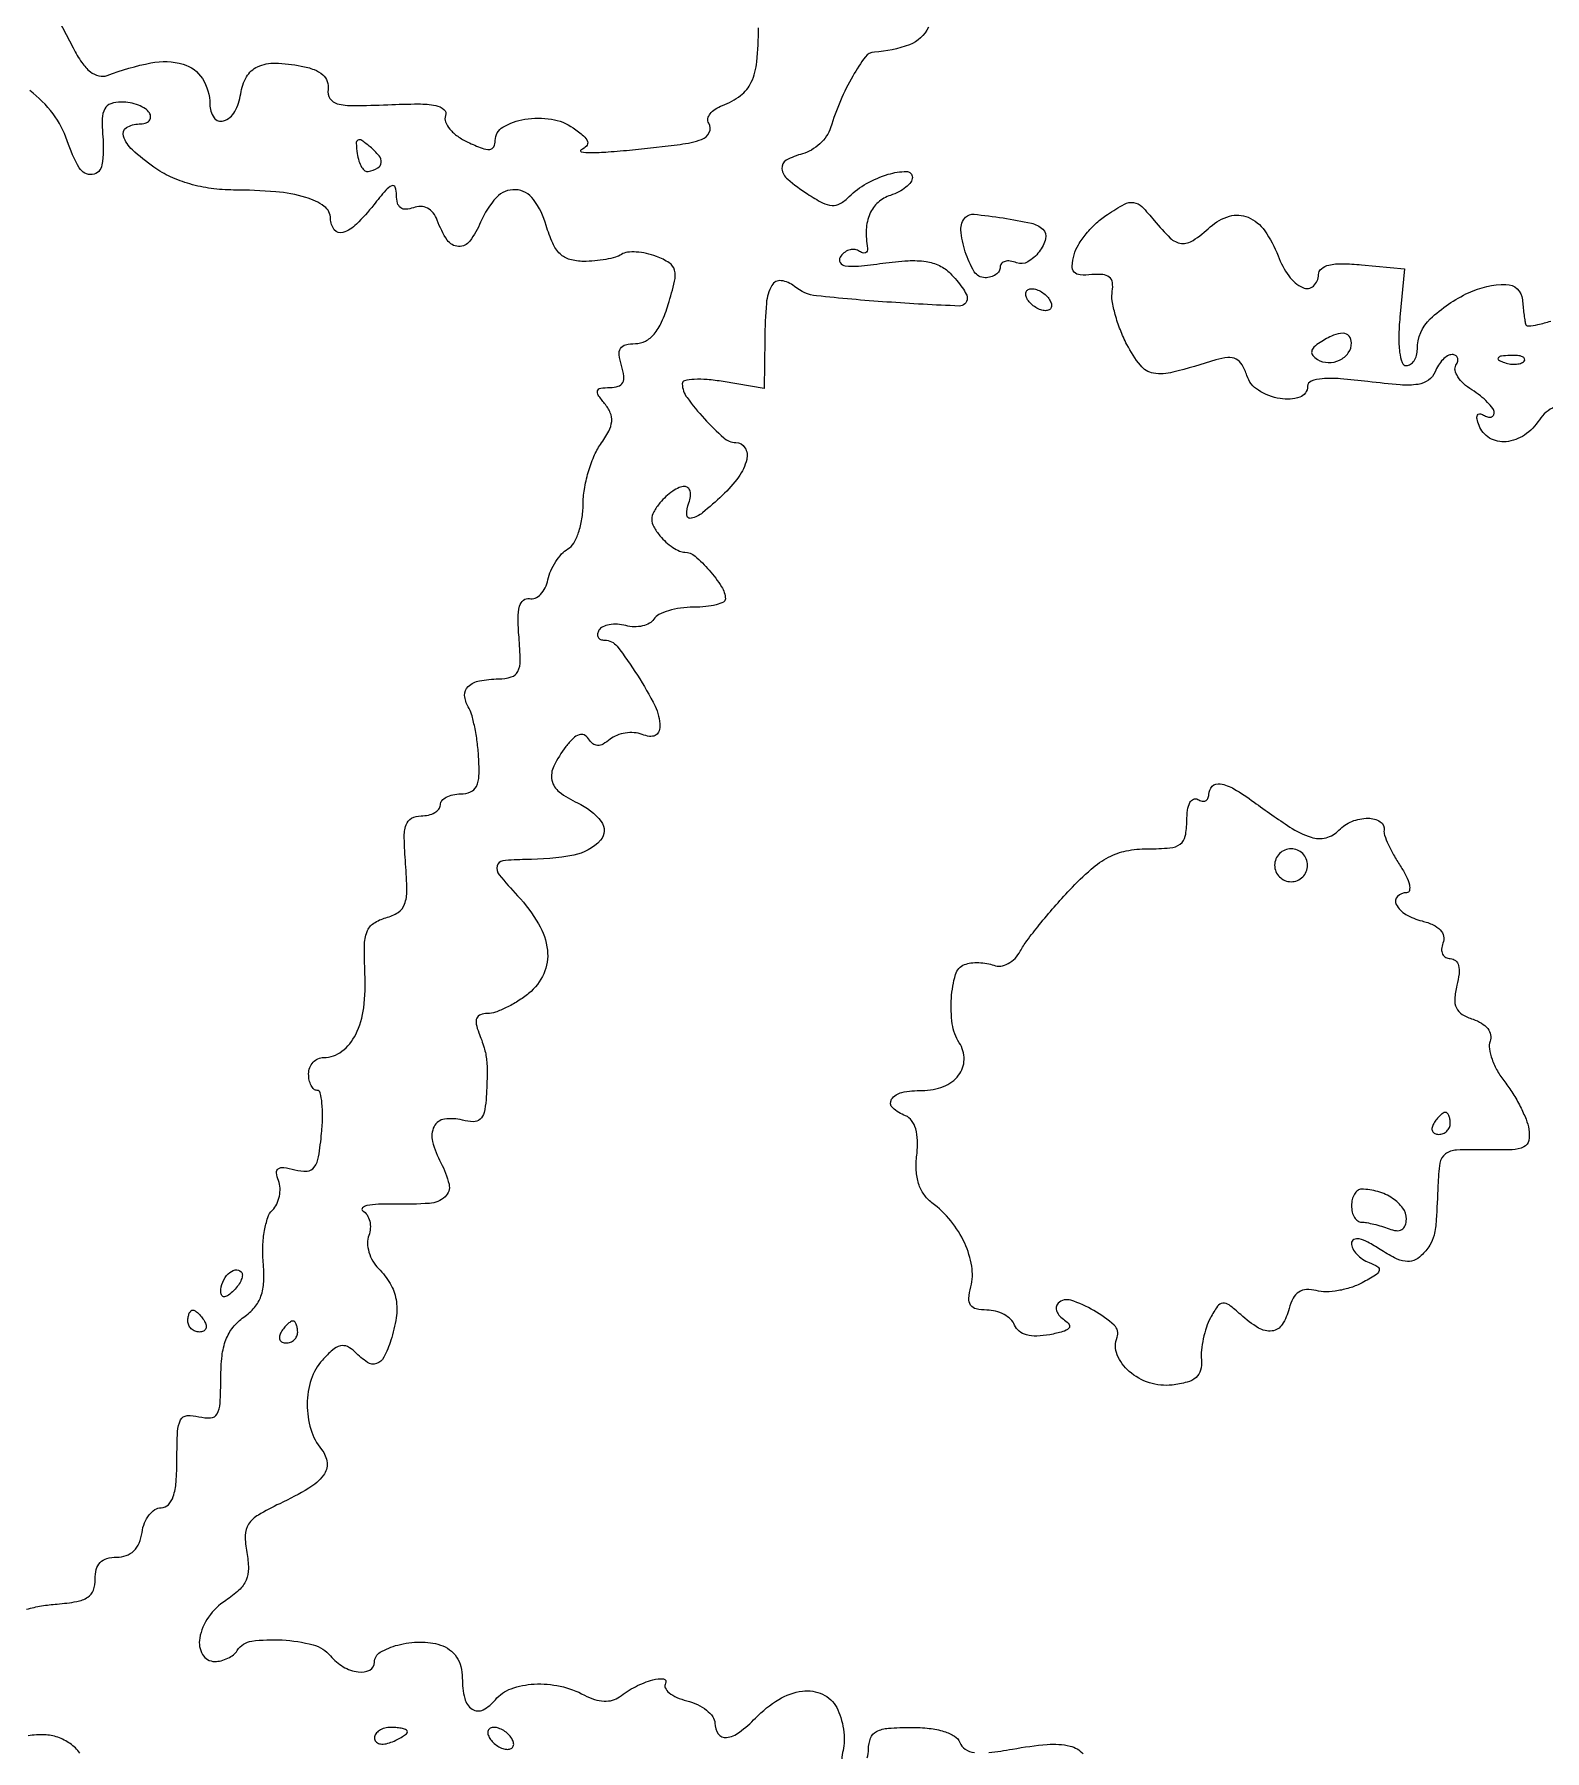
# Model space of a CAD drawing. Extents: x 0 to 4160, y 0 to 3120.
# Drawn here: x 178 to 315.6, y 2323.9 to 2480.2 of the extents above; entities that cross this region are included whole.
import ezdxf

# ---------------------------------------------------------------- set-up
doc = ezdxf.new("R2010")
doc.units = 0

msp = doc.modelspace()

# ---------------------------------------------------------------- linework, layer by layer
for points in [[(4159.499279, 606.274193, 0.000001), (4159.667734, 974.478125, 0.000057)], [(757.647081, 3119.740147, 0.000002), (520.492565, 3119.487217, 0.4139)], [(1964.75, 0.149832, 0.000016), (2717.930904, 0.232101, 0.000028), (3351.473438, 0.357111)], [(179.942729, 2482.01143), (181.538958, 2478.924664, 0.031103), (182.334321, 2477.596096, 0.073535), (183.117518, 2476.752733, 0.110308), (183.891907, 2476.37307, 0.151779), (184.660494, 2476.423214, -0.043519), (188.637947, 2477.564465, -0.11724), (191.557263, 2477.444776, -0.185195), (193.324079, 2476.127567, -0.141922), (194, 2473.794222, 0.151688), (194.379524, 2472.572003, 0.335465), (195.253567, 2472.281095, 0.187125), (196.260838, 2473.122657, 0.08976), (196.808471, 2474.743777, -0.093945), (197.345285, 2476.290412, -0.156043), (198.355635, 2477.212566, -0.115581), (199.959662, 2477.537821, -0.039722), (202.329729, 2477.2773, -0.041729), (203.494069, 2476.952184, -0.091906), (204.283939, 2476.479786, -0.126966), (204.699323, 2475.867272, -0.126997), (204.766348, 2475.130298, 0.187008), (204.93623, 2474.324579, 0.188832), (205.603966, 2473.847895, 0.064208), (207.089533, 2473.671067, 0.008762), (210.221128, 2473.756548, -0.010162), (212.993295, 2473.824448, -0.048137), (214.573334, 2473.678617, -0.129546), (215.324497, 2473.319562, -0.316538), (215.470736, 2472.756548, 0.186881), (215.476691, 2472.189955, 0.079979), (215.872215, 2471.529561, 0.063365), (216.577492, 2470.879094, 0.046384), (217.499608, 2470.344085, 0.016484), (218.793908, 2469.796763, 0.106315), (219.49095, 2469.687658, 0.261336), (219.858583, 2469.922162, 0.123562), (220, 2470.485677, -0.265663), (220.701044, 2471.711977, -0.093211), (222.680937, 2472.42629, -0.078633), (225.12251, 2472.434646, -0.114874), (227.109723, 2471.635701, -0.023543), (228.042186, 2470.914861, -0.131968), (228.396786, 2470.400097, -0.276126), (228.314146, 2469.988263, -0.105216), (227.820148, 2469.632394, 0.743902), (227.840856, 2469.464878, 0.043154), (228.650293, 2469.398049, 0.017016), (230.282366, 2469.459948, 0.006899), (232.5, 2469.650548, 0.006509), (236.847128, 2470.141903, 0.052571), (238.799559, 2470.600318, 0.199913), (239.498729, 2471.226376, 0.255199), (239.45293, 2472.076161, -0.186344), (239.376161, 2472.486129, -0.118321), (239.576202, 2472.93541, -0.086035), (240.035314, 2473.358599, -0.054841), (240.686618, 2473.684121, 0.073232), (242.335573, 2474.585205, 0.122551), (243.324447, 2475.806586, 0.085564), (243.832318, 2477.670691, 0.022923), (243.984687, 2480.75, -0.016075)], [(259.468303, 2480.803746, -0.190346), (257.725218, 2479.21724, -0.077943), (254.538345, 2478.549157, 0.224275), (253.712712, 2478.10631, 0.028191), (252.569749, 2476.365047, 0.0304), (251.443958, 2474.113835, 0.027078), (250.549808, 2471.655061, -0.078872), (250.188281, 2470.91057, -0.053587), (249.56836, 2470.198825, -0.052884), (248.799608, 2469.62466, -0.070128), (247.994953, 2469.288429, 0.062377), (246.507112, 2468.693528, 0.305958), (246.116422, 2467.928209, 0.190711), (246.641689, 2466.963776, 0.028794), (248.442919, 2465.629358, 0.023083), (249.8063, 2464.823405, 0.106089), (250.684689, 2464.5743, 0.150526), (251.42343, 2464.75028, 0.063267), (252.239559, 2465.382416, -0.069507), (253.813845, 2466.570788, -0.053176), (255.801631, 2467.414876, -0.068861), (257.446965, 2467.676696, -0.420172), (258, 2467.134775, -0.162178), (257.857103, 2466.705805, -0.060682), (257.4125, 2466.24206, -0.051981), (256.765289, 2465.816746, -0.042572), (256, 2465.5, 0.105812), (254.876109, 2464.859228, 0.108507), (254.12508, 2463.819631, 0.091145), (253.797196, 2462.404375, 0.054522), (253.906356, 2460.67567, -0.132215), (253.882268, 2460.411433, -0.23861), (253.726758, 2460.266988, -0.153269), (253.450582, 2460.273647, -0.056384), (253.093875, 2460.441982, 0.122038), (252.673571, 2460.576941, 0.100754), (252.205853, 2460.514362, 0.091293), (251.762074, 2460.262671, 0.079976), (251.412839, 2459.85897, 0.291785), (251.419662, 2459.379585, 0.215811), (251.879756, 2459.088779, 0.058101), (253.083754, 2459.061705, 0.010657), (255.297746, 2459.317224, -0.018922), (257.606636, 2459.545099, -0.052032), (259.239685, 2459.474124, -0.073974), (260.461787, 2459.102659, -0.08587), (261.454006, 2458.403137, -0.021711), (262.045832, 2457.757554, -0.025582), (262.545864, 2457.09625, -0.02576), (262.904555, 2456.504262, -0.12394), (263, 2456.125131, -0.42687), (262.262805, 2455.418986, -0.006408), (255.677429, 2455.787054, -0.009662), (249.274563, 2456.351791, -0.147411), (247.249249, 2457.208105, 0.141009), (246.055963, 2457.73037, 0.306448), (245.201862, 2457.304713, 0.107867), (244.700401, 2455.676869, 0.018394), (244.546691, 2452.418608), (244.5, 2447.9105), (240.75, 2448.543148, 0.020388), (239.314463, 2448.725518, 0.035205), (238.111335, 2448.743823, 0.042019), (237.252176, 2448.623487, 0.361444), (237.033269, 2448.337898, 0.149188), (237.470281, 2447.086086, 0.027068), (239.04742, 2445.160275, 0.02568), (240.810962, 2443.418684, 0.183981), (241.910293, 2443, -0.26549), (242.749409, 2442.520659, -0.197855), (242.903539, 2441.443438, -0.09466), (242.157953, 2439.84858, -0.047672), (240.685549, 2438.174314, -0.017), (238.890498, 2436.599325, -0.117641), (237.844722, 2436.091592, -0.479738), (237.437656, 2436.418643, -0.091695), (237.638374, 2437.5, 0.056964), (237.786614, 2438.074316, 0.101587), (237.755684, 2438.559375, 0.148022), (237.556127, 2438.877625, 0.181148), (237.229434, 2439, 0.109743), (236.765063, 2438.896835, 0.038776), (236.168413, 2438.559375, 0.036243), (235.54904, 2438.073994, 0.035244), (235, 2437.5, 0.045289), (234.430919, 2436.672106, 0.128626), (234.255111, 2436, 0.128626), (234.430919, 2435.327894, 0.045289), (235, 2434.5, 0.036354), (235.55147, 2433.92602, 0.03682), (236.178039, 2433.440625, 0.03939), (236.784908, 2433.103737, 0.107418), (237.262202, 2433, -0.180368), (238.196943, 2432.651466, -0.034982), (239.495108, 2431.357614, -0.036497), (240.614136, 2429.867639, -0.132982), (240.968197, 2428.75, -0.302309), (240.792481, 2428.460008, -0.046676), (240.126744, 2428.220313, -0.039004), (239.183881, 2428.054246, -0.024098), (238.059017, 2428, 0.034061), (236.883975, 2427.919861, 0.039043), (235.784584, 2427.680659, 0.042726), (234.904472, 2427.331492, 0.139428), (234.446158, 2426.912882, -0.127969), (234.049257, 2426.533626, -0.070112), (233.417591, 2426.289993, -0.062485), (232.659422, 2426.211384, -0.058638), (231.888137, 2426.319002, 0.048966), (231.125111, 2426.440514, 0.056882), (230.391543, 2426.401178, 0.065833), (229.794035, 2426.217206, 0.147827), (229.441979, 2425.90612, 0.095695), (229.310782, 2425.560466, 0.173639), (229.361874, 2425.266173, 0.172009), (229.588853, 2425.069348, 0.093694), (229.955681, 2425, -0.232463), (231.093718, 2424.440672, -0.021695), (232.946409, 2421.811151, -0.026154), (234.556047, 2418.98749, -0.116284), (234.996262, 2417.143011, -0.111097), (234.881763, 2416.627431, -0.178588), (234.564538, 2416.31516, -0.139089), (234.051482, 2416.238839, -0.059489), (233.373252, 2416.410264, 0.073829), (232.655733, 2416.569976, 0.0556), (231.84712, 2416.538053, 0.056107), (231.074041, 2416.33021, 0.079664), (230.462279, 2415.968695, -0.046714), (229.830997, 2415.537401, -0.132677), (229.317997, 2415.41067, -0.165791), (228.882444, 2415.569766, -0.084806), (228.493027, 2416.011283, 0.143152), (228.102603, 2416.362688, 0.196751), (227.636335, 2416.390668, 0.113356), (227.08282, 2416.047982, 0.035509), (226.435803, 2415.309841, 0.046349), (225.332727, 2413.535015, 0.168591), (225.163893, 2412.237704, 0.181474), (225.835911, 2411.174503, 0.055196), (227.5, 2410.181954, -0.120302), (229.648341, 2408.490455, -0.367186), (229.580593, 2406.773738, -0.162375), (227.153789, 2405.430243, -0.044706), (222.75, 2405.013655, 0.023462), (220.686769, 2404.906518, 0.325517), (220.161179, 2404.437864, 0.230808), (220.357621, 2403.636757, 0.013972), (222.0387, 2401.728086, -0.054369), (223.948239, 2399.170824, -0.105563), (224.752344, 2396.763859, -0.134004), (224.419689, 2394.62581, -0.117883), (223.03997, 2392.831282, -0.028892), (222.064213, 2392.130415, -0.027921), (221.003249, 2391.537939, -0.029072), (220.011753, 2391.12418, -0.084503), (219.282227, 2391, 0.086279), (218.65873, 2390.891604, 0.20483), (218.320516, 2390.577576, 0.156366), (218.262477, 2390.04312, 0.046867), (218.504098, 2389.25, -0.024734), (218.98577, 2387.887992, -0.046042), (219.21644, 2386.740903, -0.03458), (219.267576, 2385.370371, -0.008658), (219.157534, 2383.133369, -0.040327), (218.985784, 2381.974039, -0.160279), (218.617377, 2381.367097, -0.185604), (217.998009, 2381.147746, -0.057341), (217.000996, 2381.289489, 0.098922), (215.37112, 2381.385069, 0.246479), (214.429755, 2380.710244, 0.183028), (214.287794, 2379.34317, 0.058271), (215.050225, 2377.406154, -0.064952), (215.787525, 2375.457254, -0.275323), (215.427665, 2374.315718, -0.165732), (214.004142, 2373.714529, -0.024339), (210.829182, 2373.643226, 0.015494), (209.350505, 2373.636174, 0.041949), (208.309808, 2373.511107, 0.14079), (207.90127, 2373.296757, 0.490814), (207.927757, 2373.044649, -0.113171), (208.318409, 2372.658996, -0.081896), (208.559152, 2372.09436, -0.076055), (208.616669, 2371.440826, -0.075738), (208.476359, 2370.798989, 0.10084), (208.359654, 2370.099874, 0.062664), (208.493246, 2369.276031, 0.059215), (208.842717, 2368.459066, 0.065818), (209.364293, 2367.778564, -0.06297), (210.430174, 2366.404122, -0.090955), (210.959694, 2364.964398, -0.080751), (210.976088, 2363.304018, -0.040143), (210.491855, 2361.25, -0.037368), (209.861592, 2359.701172, -0.202412), (209.188296, 2359.122216, -0.229977), (208.36403, 2359.23948, -0.048034), (207.205517, 2360.194483, 0.085984), (206.530645, 2360.670044, 0.17448), (205.892824, 2360.731995, 0.117601), (205.185832, 2360.36142, 0.02962), (204.251751, 2359.444483, 0.10641), (203.23576, 2357.683987, 0.075851), (202.871965, 2355.429433, 0.075038), (203.196888, 2353.144026, 0.099422), (204.181908, 2351.293805, -0.148871), (204.67826, 2350.092579, -0.191194), (204.34895, 2348.954072, -0.094844), (203.007329, 2347.77195, -0.022528), (200.36417, 2346.36852, 0.022254), (198.418584, 2345.33684, 0.111578), (197.525646, 2344.497772, 0.148736), (197.213118, 2343.483671, 0.050301), (197.364208, 2341.928962, -0.046456), (197.516268, 2340.479847, -0.106284), (197.299065, 2339.408726, -0.103077), (196.654979, 2338.501302, -0.042039), (195.45756, 2337.564149, 0.093785), (193.879707, 2336.043123, 0.109435), (193.073026, 2334.128259, 0.177923), (193.330531, 2332.641108, 0.267945), (194.440983, 2332, 0.061875), (195.038022, 2332.074167, 0.051278), (195.640225, 2332.29375, 0.053305), (196.157656, 2332.617164, 0.08825), (196.5, 2333, -0.224023), (197.81205, 2333.85298, -0.048649), (200.58431, 2333.959668, -0.049185), (203.409054, 2333.512367, -0.156954), (205, 2332.5, 0.08695), (206.149018, 2331.523111, 0.09787), (207.516183, 2331.0456, 0.154212), (208.563296, 2331.220073, 0.282062), (209, 2331.932612, -0.266222), (209.516588, 2332.83407, -0.06874), (211.124889, 2333.500411, -0.060841), (213.154825, 2333.774038, -0.080117), (215, 2333.5, -0.082182), (215.837602, 2333.073127, -0.08741), (216.472491, 2332.406603, -0.082654), (216.86594, 2331.529766, -0.064301), (217, 2330.491629, 0.057511), (217.213967, 2328.637543, 0.192032), (217.901756, 2327.651858, 0.272239), (218.884276, 2327.602175, 0.099577), (220.009138, 2328.51101, -0.133296), (221.440951, 2329.51823, -0.074233), (223.546016, 2329.944551, -0.067165), (225.916589, 2329.748525, -0.068799), (228.129664, 2328.930606, 0.047281), (229.034456, 2328.551363, 0.06351), (229.908783, 2328.396267, 0.073343), (230.687831, 2328.472633, 0.103494), (231.313922, 2328.775371, -0.045379), (232.773107, 2329.702342, -0.046894), (234.359944, 2330.338968, -0.105953), (235.324304, 2330.413077, -0.543045), (235.51104, 2330.017862, 0.254195), (235.487856, 2329.602282, 0.110952), (235.838738, 2329.153075, 0.070719), (236.528124, 2328.73469, 0.039612), (237.459102, 2328.420909, -0.048544), (238.431141, 2328.073869, -0.058565), (239.253611, 2327.561735, -0.068998), (239.813938, 2326.971128, -0.156591), (240, 2326.391592, 0.153892), (240.310926, 2325.405308, 0.277681), (241.059548, 2325.072514, 0.131439), (242.240915, 2325.550939, 0.039149), (243.711045, 2326.851905, -0.063796), (245.827206, 2328.546662, -0.105205), (247.980194, 2329.303921, -0.14157), (249.817637, 2329.021145, -0.162773), (251.102985, 2327.80757, -0.049812), (251.478822, 2326.898048, -0.036243), (251.7177, 2325.829101, -0.03689), (251.795803, 2324.770667, -0.06401), (251.683517, 2323.897767, 0.05411), (251.564273, 2323.096107, 0.122282)], [(177.311694, 2336.756498, -0.02549), (178.666348, 2337.059251, -0.023336), (180.085315, 2337.233583, 0.02426), (181.875247, 2337.456848, 0.101964), (182.877745, 2337.852419, 0.163025), (183.390981, 2338.502193, 0.093064), (183.551733, 2339.5, -0.070528), (183.653552, 2340.381774, -0.129851), (184.006299, 2341.006467, -0.129884), (184.621461, 2341.375362, -0.070581), (185.5, 2341.5, 0.082847), (186.382542, 2341.647243, 0.110331), (187.073395, 2342.071194, 0.102222), (187.553456, 2342.777615, 0.0631), (187.819551, 2343.75, -0.059475), (188.048322, 2344.610354, -0.070703), (188.465428, 2345.339063, -0.083039), (188.999009, 2345.830253, -0.145606), (189.569551, 2346, 0.20274), (190.219884, 2346.275001, 0.114694), (190.668842, 2347.020104, 0.060714), (190.92626, 2348.339944, 0.017837), (191, 2350.40638, -0.011215), (191.057079, 2352.950774, -0.108101), (191.333798, 2353.990049, -0.258783), (191.922886, 2354.383413, -0.084721), (193, 2354.289749, 0.078467), (194.072727, 2354.183022, 0.254998), (194.659051, 2354.548012, 0.116258), (194.94023, 2355.514328, 0.012922), (195, 2357.826665, -0.028003), (195.11198, 2359.824546, -0.062366), (195.468308, 2361.30268, -0.078214), (196.110374, 2362.431305, -0.071733), (197.08492, 2363.346927, 0.064037), (198.067517, 2364.242168, 0.091407), (198.654111, 2365.262706, 0.075313), (198.904705, 2366.572583, 0.031167), (198.861973, 2368.380683, -0.031472), (198.828544, 2369.832621, -0.033926), (198.980827, 2371.240698, -0.036134), (199.278524, 2372.417402, -0.11687), (199.698907, 2373.098907, 0.083259), (200.092661, 2373.651313, 0.062445), (200.333957, 2374.359472, 0.062169), (200.393654, 2375.108845, 0.080605), (200.253185, 2375.782595, -0.059366), (200.070922, 2376.502958, -0.284551), (200.238095, 2376.87211, -0.185993), (200.728616, 2376.983521, -0.02784), (201.737561, 2376.77888, 0.074993), (202.856606, 2376.659734, 0.227595), (203.513848, 2377.011314, 0.119041), (203.907368, 2377.955043, 0.015755), (204.182657, 2380.118141, 0.018682), (204.268648, 2381.606359, 0.031167), (204.216032, 2382.859704, 0.033202), (204.057685, 2383.778594, 0.346376), (203.776426, 2384, -0.185687), (203.480007, 2384.114013, -0.089934), (203.228075, 2384.440625, -0.069776), (203.057299, 2384.926, -0.049788), (203, 2385.5, -0.090674), (203.104712, 2386.072657, -0.09558), (203.404657, 2386.559375, -0.099644), (203.85199, 2386.885048, -0.108083), (204.377555, 2387, 0.1653), (206.028165, 2387.56102, 0.115352), (207.283905, 2389.095483, 0.08237), (208.014487, 2391.52791, 0.044812), (208.132837, 2394.653541, -0.015302), (208.07996, 2397.157286, -0.087821), (208.322736, 2398.456903, -0.156595), (208.928777, 2399.221016, -0.083648), (210.039312, 2399.720531, 0.079908), (211.152591, 2400.211369, 0.163061), (211.74095, 2400.949771, 0.092024), (211.950619, 2402.201375, 0.015455), (211.832349, 2404.640051, -0.013579), (211.709522, 2406.990496, -0.084683), (211.881757, 2408.179038, -0.190551), (212.373848, 2408.775923, -0.126861), (213.242794, 2409, 0.054958), (213.914997, 2409.074109, 0.07458), (214.483821, 2409.29375, 0.094093), (214.865431, 2409.618458, 0.171181), (215, 2410, -0.178664), (215.140871, 2410.38165, -0.092041), (215.542245, 2410.70625, -0.072084), (216.139668, 2410.926056, -0.052205), (216.845939, 2411, 0.09791), (217.745731, 2411.177902, 0.183702), (218.278794, 2411.678247, 0.106498), (218.51461, 2412.635658, 0.022489), (218.48749, 2414.366456, 0.01775), (218.35472, 2415.743294, 0.018166), (218.125271, 2417.096538, 0.01825), (217.841244, 2418.253257, 0.069184), (217.541416, 2418.932987, -0.123604), (217.211938, 2419.970065, -0.225745), (217.536221, 2420.776358, -0.139785), (218.563927, 2421.293991, -0.043802), (220.295682, 2421.469964, 0.067342), (221.461529, 2421.64402, 0.211032), (222.054501, 2422.1421, 0.11948), (222.275226, 2423.136822, 0.01635), (222.163502, 2425.276294, -0.018483), (222.080246, 2427.012721, -0.068989), (222.218203, 2428.094778, -0.153911), (222.569835, 2428.643376, -0.231422), (223.111727, 2428.776294, 0.155397), (223.628279, 2428.825008, 0.09852), (224.131933, 2429.168661, 0.080563), (224.546566, 2429.755824, 0.061745), (224.802078, 2430.5, -0.051006), (225.065529, 2431.32435, -0.040649), (225.507191, 2432.147409, -0.042012), (226.048853, 2432.848611, -0.076791), (226.611469, 2433.29969, 0.131842), (227.145019, 2433.832497, 0.048018), (227.592119, 2434.812639, 0.04347), (227.897399, 2436.033043, 0.039579), (228, 2437.327184, -0.04128), (228.115916, 2438.728826, -0.029054), (228.46612, 2440.2723, -0.029458), (228.978334, 2441.719817, -0.053051), (229.586793, 2442.820452, 0.029407), (230.333984, 2444.033112, 0.098401), (230.606235, 2444.921877, 0.129676), (230.48239, 2445.705052, 0.069606), (229.964348, 2446.542958, -0.023875), (229.380835, 2447.318577, -0.233049), (229.325479, 2447.713339, -0.287166), (229.602892, 2447.943657, -0.033418), (230.444943, 2448, 0.074342), (231.199399, 2448.112798, 0.199731), (231.609441, 2448.451976, 0.156941), (231.714663, 2449.050286, 0.042544), (231.5, 2450, -0.043643), (231.280606, 2450.98064, -0.17598), (231.409701, 2451.570328, -0.197658), (231.872905, 2451.89864, -0.056639), (232.764831, 2452, 0.121556), (233.677686, 2452.225254, 0.097304), (234.468965, 2452.862316, 0.06968), (235.155144, 2453.957229, 0.030735), (235.757043, 2455.560034, 0.015344), (236.335805, 2457.675112, 0.12017), (236.33299, 2458.687562, 0.192412), (235.85723, 2459.350955, 0.05154), (234.674824, 2459.944868, 0.03758), (233.768786, 2460.212645, 0.039135), (232.845105, 2460.337173, 0.04229), (232.035303, 2460.313885, 0.115853), (231.5, 2460.122142, -0.074755), (230.950787, 2459.873311, -0.02365), (230.071851, 2459.668554, -0.023024), (229.056684, 2459.530102, -0.023672), (228.042473, 2459.487307, -0.067924), (226.792957, 2459.664416, -0.122897), (225.902241, 2460.175602, -0.098254), (225.231358, 2461.136843, -0.033193), (224.647813, 2462.75, 0.087633), (223.482681, 2465.128202, 0.225967), (221.842642, 2466.015567, 0.223673), (220.106672, 2465.304794, 0.086226), (218.66653, 2463.058227, -0.060057), (217.68846, 2461.342022, -0.249244), (216.647166, 2460.846323, -0.24091), (215.625823, 2461.427105, -0.056963), (214.714913, 2463.233141, 0.07605), (214.346767, 2463.898866, 0.108011), (213.830552, 2464.332483, 0.115883), (213.209268, 2464.492931, 0.097407), (212.537854, 2464.376152, -0.075102), (211.867436, 2464.228706, -0.179225), (211.386023, 2464.371381, -0.168565), (211.094831, 2464.802543, -0.065094), (211, 2465.52787, 0.080358), (210.886261, 2466.230999, 0.439659), (210.574361, 2466.370888, 0.114193), (210.017069, 2465.960934, 0.010662), (208.92742, 2464.634859, -0.030633), (207.355711, 2462.870672, -0.118882), (206.112915, 2462.117002, -0.319334), (205.339243, 2462.364588, -0.162119), (205, 2463.383369, 0.242766), (204.426887, 2464.494187, 0.083185), (202.747584, 2465.309894, 0.050937), (200.007234, 2465.821032, 0.019872), (196.15437, 2465.986345, -0.033119), (194.122355, 2466.127506, -0.036026), (192.184529, 2466.535666, -0.037875), (190.419743, 2467.190542, -0.046968), (188.90437, 2468.068094, -0.029489), (186.944231, 2469.645862, -0.126778), (186.127692, 2470.887052, -0.347858), (186.403394, 2471.666812, -0.141282), (187.559017, 2472, 0.066118), (188.110654, 2472.073267, 0.138808), (188.478525, 2472.29375, 0.191142), (188.607943, 2472.620352, 0.139169), (188.5, 2473, 0.111572), (188.123731, 2473.383562, 0.050229), (187.492232, 2473.70625, 0.046279), (186.726946, 2473.925924, 0.046794), (185.937177, 2474, 0.081611), (184.975544, 2473.841987, 0.190049), (184.42716, 2473.378831, 0.119604), (184.194832, 2472.490339, 0.024582), (184.246194, 2470.858812, -0.054215), (184.174458, 2468.269753, -0.340797), (183.292641, 2467.401122, -0.302406), (182.1073, 2467.997827, -0.049623), (181.011351, 2470.465606, 0.08275), (179.717344, 2472.92768, 0.066649), (177.607297, 2475.051593, 0.068121)], [(316.507238, 2446.23876, 0.140552), (315.128028, 2445.065004, -0.09635), (313.753597, 2443.671569, -0.12751), (312.084017, 2443.068726, -0.158337), (310.58583, 2443.405657, -0.168855), (309.618443, 2444.551938, -0.036408), (309.443138, 2445.131719, -0.155351), (309.474315, 2445.487528, -0.32948), (309.674071, 2445.606889, -0.1144), (310.011454, 2445.492921, 0.060922), (310.390173, 2445.318369, 0.130001), (310.709615, 2445.30186, 0.191545), (310.918579, 2445.440391, 0.152893), (311, 2445.700436, 0.159235), (310.870055, 2446.098119, 0.035252), (310.401102, 2446.652499, 0.033263), (309.741697, 2447.244644, 0.026747), (308.961197, 2447.79216, -0.045332), (308.224769, 2448.35066, -0.065043), (307.696902, 2448.975538, -0.084792), (307.445026, 2449.567386, -0.199264), (307.520214, 2450.032707, 0.07524), (307.6781, 2450.402654, 0.15221), (307.662766, 2450.715858, 0.187202), (307.480588, 2450.923094, 0.120462), (307.166006, 2451, 0.137008), (306.757438, 2450.885904, 0.061625), (306.31639, 2450.538106, 0.054373), (305.912003, 2450.029068, 0.049109), (305.610589, 2449.427594, -0.148498), (305.024252, 2448.674051, -0.118254), (304.062722, 2448.290792, -0.056332), (302.440655, 2448.239952, -0.010772), (299.5036, 2448.542817, 0.011883), (296.998228, 2448.795542, 0.038596), (295.329598, 2448.794901, 0.068079), (294.322989, 2448.576679, 0.315198), (294, 2448.115223, -0.322505), (293.28515, 2447.122219, -0.125061), (291.498951, 2446.98967, -0.095754), (289.513889, 2447.74976, -0.178577), (288.470984, 2449.091421, 0.054263), (288.037582, 2450.073108, 0.146019), (287.488431, 2450.591543, 0.142518), (286.73571, 2450.73125, 0.050772), (285.653596, 2450.510688, -0.011695), (281.728816, 2449.385756, -0.107424), (279.96817, 2449.312252, -0.183646), (278.769849, 2450.023327, -0.048728), (277.539978, 2451.922692, -0.02661), (276.942523, 2453.246161, -0.025909), (276.48301, 2454.637304, -0.026829), (276.209307, 2455.899277, -0.08154), (276.211747, 2456.774314, 0.078092), (276.219287, 2457.556382, 0.188234), (275.937349, 2458.050699, 0.150934), (275.339153, 2458.290137, 0.045852), (274.351401, 2458.279756, -0.040107), (273.276506, 2458.256129, -0.198761), (272.743247, 2458.514117, -0.205646), (272.558864, 2459.066528, -0.0431), (272.734874, 2460.094158, -0.073365), (273.116533, 2460.991244, -0.03529), (273.843752, 2462.011474, -0.034033), (274.768259, 2462.988362, -0.041238), (275.762615, 2463.764029, -0.021126), (277.320153, 2464.692999, -0.157984), (278.15536, 2464.846854, -0.166976), (278.898198, 2464.476863, -0.024288), (280.039435, 2463.199627, 0.02938), (281.486785, 2461.612611, 0.166414), (282.506062, 2461.129209, 0.178983), (283.564888, 2461.389642, 0.035057), (285.134014, 2462.621281, -0.112217), (286.873889, 2463.599217, -0.174346), (288.574756, 2463.502749, -0.139293), (290.09831, 2462.274026, -0.063682), (291.306962, 2459.997722, 0.066322), (292.295146, 2458.160028, 0.127894), (293.574394, 2457.103008, 0.300273), (294.539861, 2457.246218, 0.213175), (295, 2458.276426, -0.224847), (295.256215, 2458.817374, -0.115478), (295.944699, 2459.155214, -0.061065), (297.13494, 2459.279765, -0.019343), (298.920842, 2459.178939), (302.841684, 2458.805027), (302.410562, 2454.402513, 0.019206), (302.305817, 2452.635509, 0.037919), (302.383045, 2451.232745, 0.049657), (302.607768, 2450.273121, 0.32075), (302.98972, 2450, 0.146774), (303.374989, 2450.115585, 0.099105), (303.70323, 2450.440625, 0.082915), (303.924497, 2450.926568, 0.065551), (304, 2451.5, -0.205632), (305.181451, 2454.251254, -0.080195), (308.668926, 2456.634744, -0.110917), (312.066369, 2457.389302, -0.389598), (313.571514, 2456, 0.005508), (313.630111, 2455.374452, 0.00513), (313.70373, 2454.735302, 0.005118), (313.780801, 2454.168622, 0.017289), (313.847686, 2453.801027, 0.374955), (314.103823, 2453.610808, 0.031836), (314.983014, 2453.736801, 0.029965), (316.146202, 2454.053593, 0.017494)], [(253.894652, 2323.235563, 0.068582), (254, 2324, -0.093374), (254.191782, 2325.018005, -0.182952), (254.736626, 2325.621565, -0.100676), (255.812252, 2325.923779, -0.018309), (257.893011, 2326, -0.02778), (259.537233, 2325.908578, -0.047875), (260.877765, 2325.627382, -0.06169), (261.840411, 2325.190933, -0.165358), (262.315537, 2324.620107, 0.158199), (262.81113, 2324.007508, 0.113465), (263.644047, 2323.702684, 0.060847)], [(182.157003, 2323.653319, 0.083181), (181.277406, 2324.518251, 0.067988), (180.150591, 2325.098092, 0.075262), (178.948151, 2325.328396, 0.055323), (177.450789, 2325.2211, 0.019694)], [(264.975061, 2323.69826, 0.015662), (267.104117, 2324.019039, -0.023533), (270.28289, 2324.446938, -0.079747), (272.36405, 2324.295979, -0.154051), (273.542612, 2323.593886, -0.183993)]]:
    msp.add_lwpolyline(points, format="xyb")
for points in [[(207.425622, 2469.305807, 0.03958), (207.581016, 2468.626388, 0.061372), (207.829593, 2468.079414, 0.083825), (208.12673, 2467.738163, 0.231308), (208.428663, 2467.666667, 0.070797), (209.299195, 2467.997787, 0.252118), (209.611354, 2468.482629, 0.196363), (209.410124, 2469.111476, 0.045175), (208.604459, 2469.913307, 0.020399), (207.832133, 2470.50279, 0.278638), (207.493884, 2470.525707, 0.296217), (207.330625, 2470.2399, 0.022192)], [(269.873539, 2462.426312, -0.276772), (270.135562, 2461.55544, -0.103732), (269.553172, 2460.363493, -0.09611), (268.502599, 2459.445871, -0.226963), (267.491571, 2459.364861, 0.056289), (266.920449, 2459.513096, 0.100624), (266.438149, 2459.484566, 0.147495), (266.121761, 2459.28948, 0.183359), (266, 2458.968615, -0.141461), (265.893363, 2458.599244, -0.099792), (265.59362, 2458.284531, -0.084744), (265.145357, 2458.072539, -0.068272), (264.616577, 2458, -0.262721), (263.641908, 2458.550101, -0.058099), (262.817221, 2460.362287, -0.057326), (262.420556, 2462.355157, -0.2203), (262.844964, 2463.511631, -0.226318), (263.614053, 2463.783911, -0.012082), (266.255112, 2463.441201, -0.015356), (268.83852, 2462.960646, -0.131726)], [(270.5, 2456, -0.076764), (270.661825, 2455.617617, -0.154201), (270.642737, 2455.29375, -0.186277), (270.449529, 2455.079239, -0.117858), (270.118034, 2455, -0.085235), (269.689814, 2455.073533, -0.053414), (269.230237, 2455.29375, -0.051777), (268.810561, 2455.617474, -0.064269), (268.5, 2456, -0.076764), (268.338175, 2456.382383, -0.154201), (268.357263, 2456.70625, -0.186277), (268.550471, 2456.920761, -0.117858), (268.881966, 2457, -0.085235), (269.310186, 2456.926467, -0.053414), (269.769763, 2456.70625, -0.051777), (270.189439, 2456.382526, -0.064269)], [(295.143237, 2452.109687, 0.045108), (294.582121, 2451.678736, 0.167837), (294.374236, 2451.291912, 0.218762), (294.475495, 2450.9263, 0.079241), (294.893237, 2450.565983, 0.132676), (295.878192, 2450.272314, 0.119043), (296.922277, 2450.495964, 0.125625), (297.70931, 2451.15609, 0.157003), (298, 2452.059017, 0.171775), (297.779568, 2452.681713, 0.221678), (297.241029, 2452.944544, 0.111115), (296.349104, 2452.760408, 0.034982)], [(311.8125, 2450.316886, 0.051402), (312.359369, 2450.160852, 0.05415), (312.916927, 2450.123424, 0.060344), (313.402231, 2450.202593, 0.126455), (313.729167, 2450.395833, 0.296942), (313.77538, 2450.614691, 0.208169), (313.592839, 2450.799335, 0.077125), (313.112848, 2450.910055, 0.028489), (312.416667, 2450.921053, 0.018894), (311.670344, 2450.862007, 0.168741), (311.37858, 2450.720685, 0.470617), (311.395823, 2450.538436, 0.054073)], [(289.122239, 2410.25, 0.012122), (292.382035, 2407.984312, 0.066074), (294.311698, 2407.049347, 0.142377), (295.682207, 2406.999469, 0.144228), (296.85798, 2407.693051, -0.110504), (298.036108, 2408.49788, -0.094828), (299.513274, 2408.782149, -0.139727), (300.623044, 2408.467076, -0.304154), (300.972356, 2407.697277, 0.127616), (301.012977, 2407.24371, 0.020416), (301.349257, 2406.411467, 0.021458), (301.838401, 2405.443107, 0.017349), (302.442588, 2404.447277, -0.027871), (302.985966, 2403.50767, -0.058994), (303.274551, 2402.718888, -0.114154), (303.277418, 2402.203398, -0.350655), (303.023053, 2402, 0.196821), (302.178376, 2401.6541, 0.335535), (302.072902, 2400.936755, 0.136167), (302.956884, 2400.029024, 0.070637), (304.433427, 2399.427353, -0.044556), (305.436661, 2399.078154, -0.098718), (306.09272, 2398.608988, -0.141295), (306.382009, 2398.042934, -0.140446), (306.326438, 2397.408301, 0.07793), (306.211251, 2396.870152, 0.126228), (306.301792, 2396.413688, 0.15181), (306.582008, 2396.111846, 0.131047), (307.001419, 2396, -0.179782), (307.47081, 2395.825587, -0.155087), (307.747836, 2395.375309, -0.089463), (307.797287, 2394.619901, -0.033218), (307.606427, 2393.568016, 0.042206), (307.404942, 2392.331622, 0.130628), (307.557257, 2391.506799, 0.147295), (308.083119, 2390.924927, 0.059093), (309.07034, 2390.477675, -0.060388), (309.850995, 2390.121574, -0.090612), (310.407947, 2389.623828, -0.113511), (310.67386, 2389.05112, -0.144759), (310.628198, 2388.473482, 0.132689), (310.558126, 2387.792726, 0.046321), (310.807568, 2386.831263, 0.04206), (311.293405, 2385.773289, 0.038007), (311.96404, 2384.772846, -0.027078), (312.698261, 2383.727628, -0.02193), (313.372632, 2382.534304, -0.022457), (313.897717, 2381.376019, -0.052037), (314.158163, 2380.459022, -0.092697), (314.145698, 2379.429893, -0.235981), (313.700104, 2378.856296, -0.104375), (312.643227, 2378.59894, -0.012792), (310.25, 2378.586309, 0.01391), (307.562068, 2378.566116, 0.152052), (306.554138, 2378.212835, 0.199411), (306.062334, 2377.389068, 0.026786), (305.875, 2375.336309, -0.005111), (305.725581, 2372.204293, -0.043961), (305.522309, 2370.819591, -0.087512), (305.123052, 2369.896447, -0.050697), (304.356902, 2368.956902, -0.108747), (303.667117, 2368.515981, -0.126076), (302.893664, 2368.437374, -0.082144), (301.92702, 2368.750714, -0.025669), (300.606902, 2369.521912, 0.022539), (299.503392, 2370.175867, 0.06953), (298.690996, 2370.473394, 0.167389), (298.207919, 2370.415402, 0.287451), (298, 2370.083625, 0.121136), (298.11912, 2369.59916, 0.064842), (298.475094, 2369.091673, 0.058644), (298.99885, 2368.639259, 0.057283), (299.617342, 2368.316598, -0.044643), (300.393473, 2367.936276, -0.355808), (300.518103, 2367.586464, -0.17237), (300.186917, 2367.179261, -0.013802), (298.965216, 2366.481384, -0.04504), (297.956272, 2366.053171, -0.035413), (296.802237, 2365.770073, -0.036485), (295.682896, 2365.66135, -0.070031), (294.788795, 2365.765482, 0.073019), (293.889156, 2365.864842, 0.13825), (293.200093, 2365.643705, 0.126693), (292.689151, 2365.076719, 0.056467), (292.324289, 2364.132081, -0.079555), (291.683619, 2362.676195, -0.221981), (290.761559, 2362.09735, -0.170584), (289.531092, 2362.365027, -0.045893), (287.908326, 2363.582964, 0.021126), (286.845764, 2364.465878, 0.191441), (286.275805, 2364.625319, 0.218713), (285.795428, 2364.339854, 0.028151), (285.155956, 2363.291406, 0.041877), (284.784271, 2362.430806, 0.027717), (284.498439, 2361.392232, 0.027904), (284.332189, 2360.344417, 0.047532), (284.326371, 2359.458442, -0.086361), (284.247139, 2358.515938, -0.152575), (283.836882, 2357.860077, -0.113047), (283.020331, 2357.430949, -0.036196), (281.664822, 2357.175358, -0.106023), (279.589991, 2357.377773, -0.101618), (277.744792, 2358.412441, -0.11949), (276.658162, 2359.936603, -0.189187), (276.646208, 2361.520416, 0.310809), (276.38258, 2362.615318, 0.052263), (274.540389, 2363.951155, 0.051556), (272.437824, 2364.889965, 0.282776), (271.280467, 2364.6138, 0.161503), (271.110136, 2364.274422, 0.12879), (271.155859, 2363.865132, 0.098649), (271.422404, 2363.443819, 0.064208), (271.870911, 2363.079782, -0.108038), (272.280019, 2362.684022, -0.36092), (272.243346, 2362.339356, -0.127065), (271.711756, 2362.035495, -0.019408), (270.513134, 2361.75776, -0.038476), (269.333099, 2361.625076, -0.074988), (268.394184, 2361.733185, -0.101381), (267.719416, 2362.072898, -0.134786), (267.314195, 2362.623605, 0.111266), (266.963167, 2363.150118, 0.066144), (266.35084, 2363.595684, 0.061118), (265.58416, 2363.897355, 0.063281), (264.77638, 2364, -0.053737), (263.812064, 2364.10394, -0.190515), (263.305075, 2364.444324, -0.173249), (263.14011, 2365.064626, -0.04318), (263.319882, 2366.115228, 0.105284), (263.406332, 2367.993911, 0.0675), (262.761637, 2370.088373, 0.062112), (261.500911, 2372.11063, 0.060815), (259.774161, 2373.777602, -0.080687), (259.045075, 2374.539394, -0.074202), (258.568955, 2375.514292, -0.064418), (258.354805, 2376.707964, -0.041215), (258.402097, 2378.118006, 0.034816), (258.463239, 2379.437429, 0.06416), (258.301412, 2380.497827, 0.08623), (257.933054, 2381.257245, 0.146213), (257.377935, 2381.685214, -0.093783), (256.2066, 2382.408901, -0.367835), (256.108365, 2383.18815, -0.200702), (257.033413, 2383.814388, -0.049783), (258.893011, 2384, 0.091268), (260.834748, 2384.357414, 0.137282), (262.210577, 2385.375214, 0.164939), (262.708366, 2386.809386, 0.144447), (262.268557, 2388.340242, -0.107328), (261.637089, 2390.055066, -0.05168), (261.553012, 2392.407432, -0.051795), (261.923296, 2394.551191, -0.236743), (262.75, 2395.45756, -0.061797), (263.332089, 2395.601841, -0.036117), (264.050909, 2395.635889, -0.035584), (264.786756, 2395.565021, -0.049856), (265.423308, 2395.391056, 0.128217), (266.042448, 2395.321818, 0.087587), (266.718111, 2395.544529, 0.077624), (267.347935, 2396.021406, 0.069209), (267.831577, 2396.685299, -0.03773), (268.434758, 2397.632963, -0.009417), (269.562551, 2399.082879, -0.009569), (270.919543, 2400.697069, -0.009487), (272.341117, 2402.262858, -0.022765), (274.28189, 2404.141525, -0.059727), (275.874341, 2405.24107, -0.072778), (277.484285, 2405.810009, -0.048636), (279.432848, 2406, 0.020519), (281.459654, 2406.083211, 0.135886), (282.401511, 2406.429346, 0.191131), (282.863422, 2407.148735, 0.048309), (283, 2408.559017, -0.035659), (283.068671, 2409.520664, -0.083483), (283.287316, 2410.205217, -0.1651), (283.615199, 2410.521766, -0.253782), (284, 2410.5, 0.082592), (284.3821, 2410.343488, 0.161196), (284.70625, 2410.3746, 0.182303), (284.921712, 2410.586039, 0.108972), (285, 2410.940983, -0.201305), (285.314959, 2411.691576, -0.240026), (286.039122, 2411.919607, -0.093133), (287.29693, 2411.457888, -0.023527)], [(291, 2404.5, 0.099038), (291.114514, 2403.927543, 0.097945), (291.440625, 2403.440625, 0.097945), (291.927543, 2403.114514, 0.099038), (292.5, 2403, 0.099038), (293.072457, 2403.114514, 0.097945), (293.559375, 2403.440625, 0.097945), (293.885486, 2403.927543, 0.099038), (294, 2404.5, 0.099038), (293.885486, 2405.072457, 0.097945), (293.559375, 2405.559375, 0.097945), (293.072457, 2405.885486, 0.099038), (292.5, 2406, 0.099038), (291.927543, 2405.885486, 0.097945), (291.440625, 2405.559375, 0.097945), (291.114514, 2405.072457, 0.099038)], [(305.5, 2381, 0.082592), (305.343488, 2380.6179, 0.161196), (305.3746, 2380.29375, 0.182303), (305.586039, 2380.078288, 0.108972), (305.940983, 2380, 0.093332), (306.345238, 2380.076123, 0.09642), (306.688914, 2380.29375, 0.099167), (306.918938, 2380.618444, 0.105053), (307, 2381, 0.042167), (306.967655, 2381.382849, 0.061769), (306.870461, 2381.70625, 0.081139), (306.727648, 2381.92554, 0.210953), (306.559017, 2382, 0.151918), (306.34829, 2381.934461, 0.038439), (306.066025, 2381.70625, 0.035638), (305.768994, 2381.382774, 0.029505)], [(298, 2373.5, 0.05931), (298.068287, 2372.926346, 0.078243), (298.269725, 2372.440625, 0.096657), (298.567982, 2372.115298, 0.16037), (298.918213, 2372, -0.04425), (299.378353, 2371.959197, -0.015326), (300.03135, 2371.821697, -0.015089), (300.745256, 2371.625376, -0.016969), (301.418213, 2371.393011, 0.065667), (302.089886, 2371.232011, 0.155758), (302.587534, 2371.33544, 0.176942), (302.893336, 2371.693686, 0.089318), (303, 2372.286022, 0.15873), (302.67633, 2373.279893, 0.08882), (301.749041, 2374.168239, 0.076327), (300.414101, 2374.787625, 0.070632), (298.918213, 2375, 0.16037), (298.567982, 2374.884702, 0.096657), (298.269725, 2374.559375, 0.078243), (298.068287, 2374.073654, 0.05931)], [(196.183333, 2365.783333, -0.034019), (195.693024, 2365.355562, -0.131573), (195.322581, 2365.204271, -0.290264), (195.093678, 2365.31173, -0.142677), (195, 2365.633333, -0.094783), (195.175276, 2366.54964, -0.102202), (195.674729, 2367.309147, -0.145728), (196.299565, 2367.647242, -0.253202), (196.85, 2367.483333, -0.212536), (196.959631, 2367.197768, -0.080535), (196.867292, 2366.770833, -0.061283), (196.5985, 2366.274266, -0.041736)], [(193.5, 2363, -0.082592), (193.656512, 2362.6179, -0.161196), (193.6254, 2362.29375, -0.182303), (193.413961, 2362.078288, -0.108972), (193.059017, 2362, -0.093332), (192.654762, 2362.076123, -0.09642), (192.311086, 2362.29375, -0.099167), (192.081062, 2362.618444, -0.105053), (192, 2363, -0.042167), (192.032345, 2363.382849, -0.061769), (192.129539, 2363.70625, -0.081139), (192.272352, 2363.92554, -0.210953), (192.440983, 2364, -0.151918), (192.65171, 2363.934461, -0.038439), (192.933975, 2363.70625, -0.035638), (193.231006, 2363.382774, -0.029505)], [(200.5, 2362, 0.082592), (200.343488, 2361.6179, 0.161196), (200.3746, 2361.29375, 0.182303), (200.586039, 2361.078288, 0.108972), (200.940983, 2361, 0.093332), (201.345238, 2361.076123, 0.09642), (201.688914, 2361.29375, 0.099167), (201.918938, 2361.618444, 0.105053), (202, 2362, 0.042167), (201.967655, 2362.382849, 0.061769), (201.870461, 2362.70625, 0.081139), (201.727648, 2362.92554, 0.210953), (201.559017, 2363, 0.151918), (201.34829, 2362.934461, 0.038439), (201.066025, 2362.70625, 0.035638), (200.768994, 2362.382774, 0.029505)], [(209, 2325.031385, 0.184534), (209.122486, 2324.710807, 0.147206), (209.440625, 2324.516384, 0.100118), (209.925634, 2324.488865, 0.055937), (210.5, 2324.638374, 0.02136), (211.074558, 2324.887494, 0.030395), (211.559375, 2325.160341, 0.030693), (211.912889, 2325.420671, 0.222225), (212, 2325.606989, 0.289661), (211.903916, 2325.758929, 0.046727), (211.559375, 2325.884553, 0.039339), (211.074824, 2325.971531, 0.024748), (210.5, 2326, 0.062722), (209.926468, 2325.92777, 0.08088), (209.440625, 2325.715469, 0.098158), (209.115494, 2325.400789, 0.152681)], [(219.5, 2325, 0.064269), (219.810561, 2324.617474, 0.051777), (220.230237, 2324.29375, 0.053414), (220.689814, 2324.073533, 0.085235), (221.118034, 2324, 0.117858), (221.449529, 2324.079239, 0.186277), (221.642737, 2324.29375, 0.154201), (221.661825, 2324.617617, 0.076764), (221.5, 2325, 0.064269), (221.189439, 2325.382526, 0.051777), (220.769763, 2325.70625, 0.053414), (220.310186, 2325.926467, 0.085235), (219.881966, 2326, 0.117858), (219.550471, 2325.920761, 0.186277), (219.357263, 2325.70625, 0.154201), (219.338175, 2325.382383, 0.076764)]]:
    msp.add_lwpolyline(points, format="xyb", close=True)

doc.saveas('drawing.dxf')
